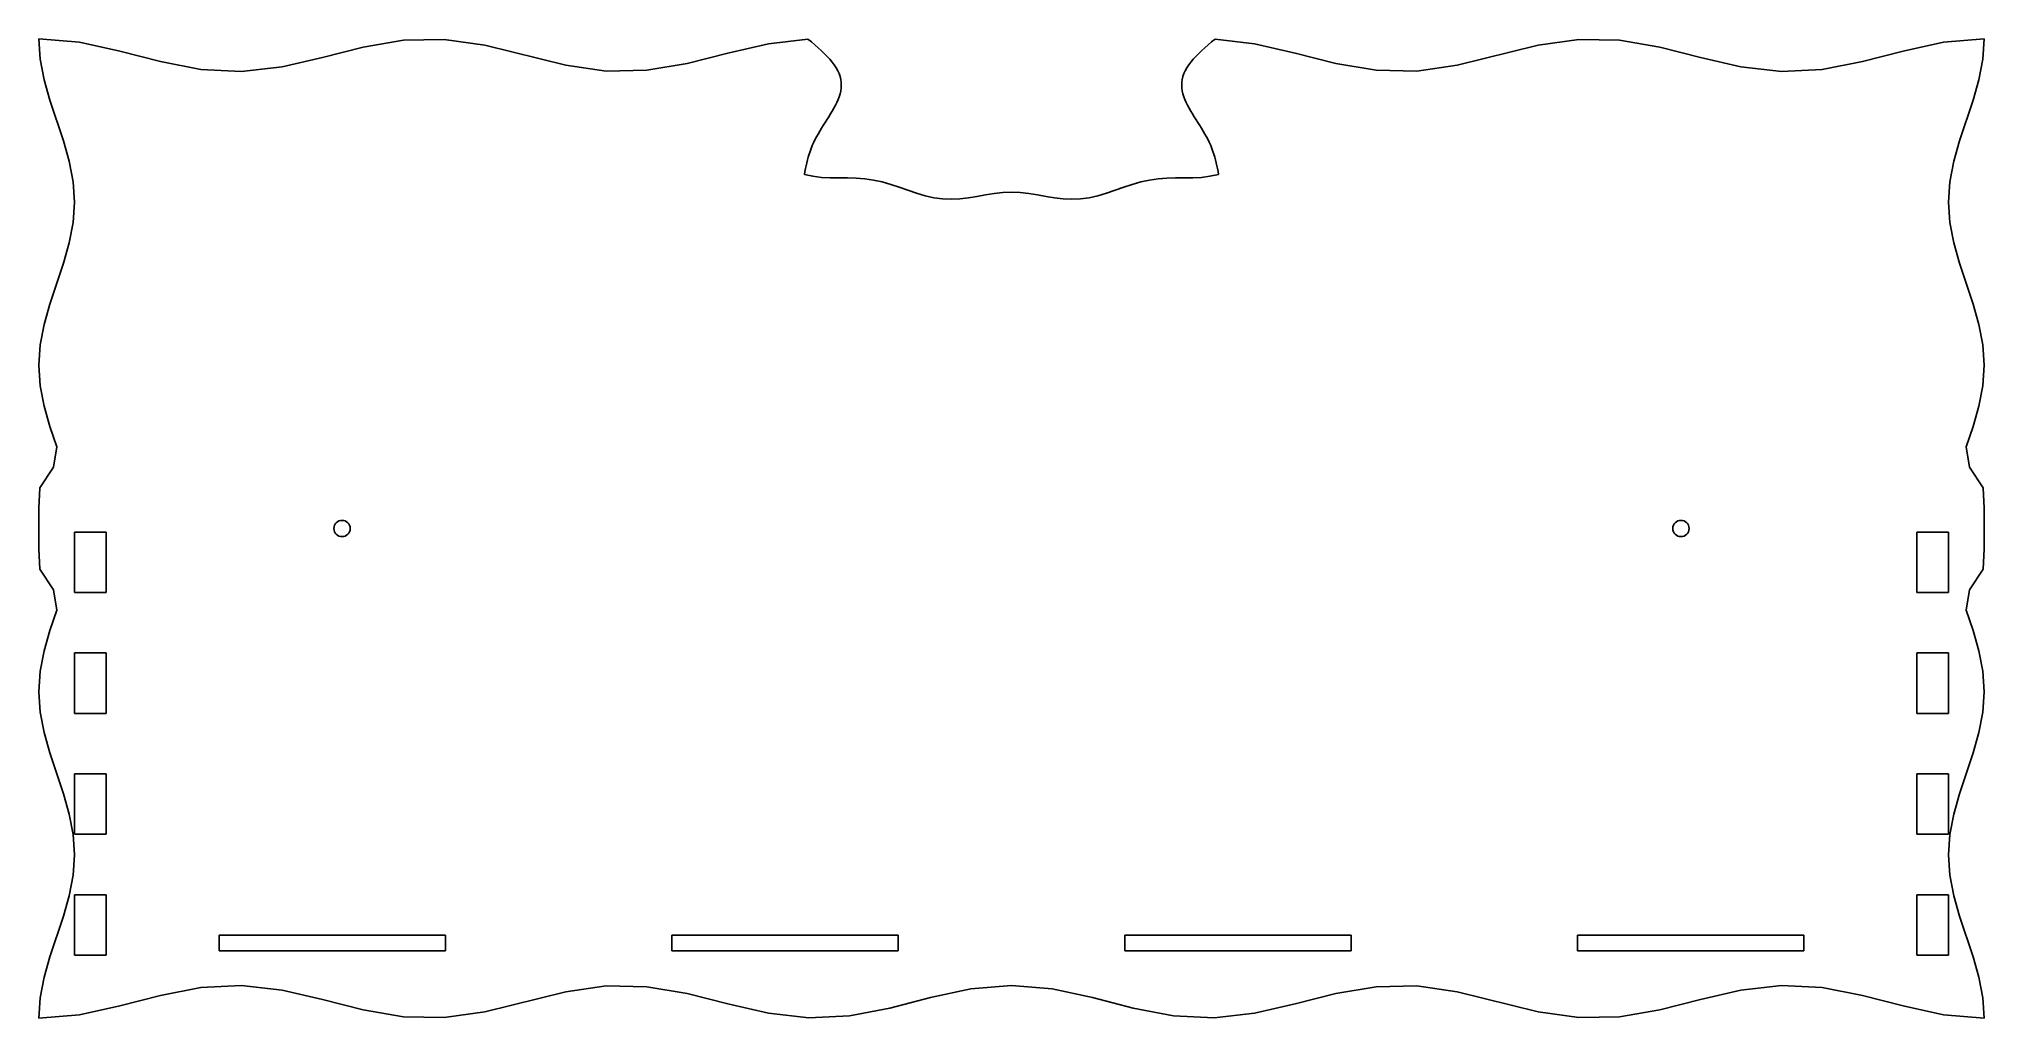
# Model space of a CAD drawing. Header units: millimetres. Extents: x 0 to 716, y 0 to 360.
import ezdxf

# ---------------------------------------------------------------- set-up
doc = ezdxf.new("R2010")
doc.units = ezdxf.units.MM
doc.layers.add('CutProfile', color=7, linetype='CONTINUOUS')

msp = doc.modelspace()

# ---------------------------------------------------------------- linework, layer by layer
at = {"layer": 'CutProfile'}
for p, q in [((0.5, 352.5), (0, 360)), ((0, 360), (14.91, 358.76)), ((14.91, 358.76), (29.82, 355.55)), ((119.27, 357), (134.18, 359.54)), ((134.18, 359.54), (149.08, 359.8)), ((149.08, 359.8), (163.99, 357.65)), ((253.44, 354.78), (268.35, 358.24)), ((268.35, 358.24), (282.93, 359.91)), ((284.18, 358.88), (282.93, 359.91)), ((285.43, 357.82), (284.18, 358.88)), ((286.65, 356.77), (285.43, 357.82)), ((430.17, 357.82), (428.95, 356.77)), ((431.42, 358.88), (430.17, 357.82)), ((432.67, 359.91), (431.42, 358.88)), ((432.67, 359.91), (447.25, 358.24)), ((447.25, 358.24), (462.16, 354.78)), ((551.61, 357.65), (566.52, 359.8)), ((566.52, 359.8), (581.42, 359.54)), ((581.42, 359.54), (596.33, 357)), ((685.78, 355.55), (700.69, 358.76)), ((700.69, 358.76), (715.6, 360)), ((715.6, 360), (715.1, 352.5)), ((1.92, 345), (0.5, 352.5)), ((29.82, 355.55), (44.73, 351.7)), ((44.73, 351.7), (59.63, 348.8)), ((89.45, 349.76), (104.36, 353.22)), ((104.36, 353.22), (119.27, 357)), ((193.81, 350.35), (163.99, 357.65)), ((223.62, 348.46), (238.53, 351)), ((238.53, 351), (253.44, 354.78)), ((287.83, 355.71), (286.65, 356.77)), ((288.94, 354.65), (287.83, 355.71)), ((289.98, 353.59), (288.94, 354.65)), ((290.94, 352.53), (289.98, 353.59)), ((291.82, 351.48), (290.94, 352.53)), ((292.61, 350.42), (291.82, 351.48)), ((423.78, 351.48), (422.99, 350.42)), ((424.66, 352.53), (423.78, 351.48)), ((425.62, 353.59), (424.66, 352.53)), ((426.66, 354.65), (425.62, 353.59)), ((427.77, 355.71), (426.66, 354.65)), ((428.95, 356.77), (427.77, 355.71)), ((462.16, 354.78), (477.07, 351)), ((477.07, 351), (491.98, 348.46)), ((551.61, 357.65), (521.79, 350.35)), ((596.33, 357), (611.24, 353.22)), ((611.24, 353.22), (626.15, 349.76)), ((655.97, 348.8), (670.88, 351.7)), ((670.88, 351.7), (685.78, 355.55)), ((715.1, 352.5), (713.68, 345)), ((4.04, 337.5), (1.92, 345)), ((59.63, 348.8), (74.54, 348.05)), ((74.54, 348.05), (89.45, 349.76)), ((193.81, 350.35), (208.72, 348.2)), ((208.72, 348.2), (223.62, 348.46)), ((293.29, 349.36), (292.61, 350.42)), ((293.87, 348.3), (293.29, 349.36)), ((294.35, 347.24), (293.87, 348.3)), ((294.72, 346.18), (294.35, 347.24)), ((294.98, 345.12), (294.72, 346.18)), ((295.13, 344.07), (294.98, 345.12)), ((295.18, 343.01), (295.13, 344.07)), ((420.47, 344.07), (420.42, 343.01)), ((420.62, 345.12), (420.47, 344.07)), ((420.88, 346.18), (420.62, 345.12)), ((421.25, 347.24), (420.88, 346.18)), ((421.73, 348.3), (421.25, 347.24)), ((422.31, 349.36), (421.73, 348.3)), ((422.99, 350.42), (422.31, 349.36)), ((491.98, 348.46), (506.88, 348.2)), ((506.88, 348.2), (521.79, 350.35)), ((626.15, 349.76), (641.06, 348.05)), ((641.06, 348.05), (655.97, 348.8)), ((713.68, 345), (711.56, 337.5)), ((4.04, 337.5), (9.06, 322.5)), ((293.03, 335.6), (293.55, 336.66)), ((293.55, 336.66), (294.02, 337.72)), ((294.02, 337.72), (294.41, 338.77)), ((294.41, 338.77), (294.74, 339.83)), ((294.74, 339.83), (294.97, 340.89)), ((294.97, 340.89), (295.12, 341.95)), ((295.12, 341.95), (295.18, 343.01)), ((420.42, 343.01), (420.48, 341.95)), ((420.48, 341.95), (420.63, 340.89)), ((420.63, 340.89), (420.86, 339.83)), ((420.86, 339.83), (421.19, 338.77)), ((421.19, 338.77), (421.58, 337.72)), ((421.58, 337.72), (422.05, 336.66)), ((422.05, 336.66), (422.57, 335.6)), ((706.54, 322.5), (711.56, 337.5)), ((288.53, 328.19), (289.2, 329.25)), ((289.2, 329.25), (289.87, 330.31)), ((289.87, 330.31), (290.55, 331.37)), ((290.55, 331.37), (291.21, 332.43)), ((291.21, 332.43), (291.85, 333.48)), ((291.85, 333.48), (292.46, 334.54)), ((292.46, 334.54), (293.03, 335.6)), ((422.57, 335.6), (423.14, 334.54)), ((423.14, 334.54), (423.75, 333.48)), ((423.75, 333.48), (424.39, 332.43)), ((424.39, 332.43), (425.05, 331.37)), ((425.05, 331.37), (425.73, 330.31)), ((425.73, 330.31), (426.4, 329.25)), ((426.4, 329.25), (427.07, 328.19)), ((11.18, 315), (9.06, 322.5)), ((284.98, 321.84), (285.49, 322.9)), ((285.49, 322.9), (286.04, 323.96)), ((286.04, 323.96), (286.62, 325.02)), ((286.62, 325.02), (287.23, 326.07)), ((287.23, 326.07), (287.87, 327.13)), ((287.87, 327.13), (288.53, 328.19)), ((427.07, 328.19), (427.73, 327.13)), ((427.73, 327.13), (428.37, 326.07)), ((428.37, 326.07), (428.98, 325.02)), ((428.98, 325.02), (429.56, 323.96)), ((429.56, 323.96), (430.11, 322.9)), ((430.11, 322.9), (430.62, 321.84)), ((706.54, 322.5), (704.42, 315)), ((12.6, 307.5), (11.18, 315)), ((282.46, 314.43), (282.72, 315.49)), ((282.72, 315.49), (283.01, 316.55)), ((283.01, 316.55), (283.33, 317.61)), ((283.33, 317.61), (283.69, 318.67)), ((283.69, 318.67), (284.08, 319.73)), ((284.08, 319.73), (284.51, 320.78)), ((284.51, 320.78), (284.98, 321.84)), ((430.62, 321.84), (431.09, 320.78)), ((431.09, 320.78), (431.52, 319.73)), ((431.52, 319.73), (431.91, 318.67)), ((431.91, 318.67), (432.27, 317.61)), ((432.27, 317.61), (432.59, 316.55)), ((432.59, 316.55), (432.88, 315.49)), ((432.88, 315.49), (433.14, 314.43)), ((704.42, 315), (703, 307.5)), ((281.6, 310.2), (281.8, 311.26)), ((284.77, 309.51), (281.6, 310.2)), ((281.8, 311.26), (282.01, 312.32)), ((282.01, 312.32), (282.23, 313.38)), ((282.23, 313.38), (282.46, 314.43)), ((287.95, 309.1), (284.77, 309.51)), ((291.12, 308.92), (287.95, 309.1)), ((294.3, 308.87), (291.12, 308.92)), ((297.48, 308.87), (294.3, 308.87)), ((300.65, 308.79), (297.48, 308.87)), ((303.82, 308.56), (300.65, 308.79)), ((307, 308.11), (303.82, 308.56)), ((310.18, 307.43), (307, 308.11)), ((408.6, 308.11), (405.43, 307.43)), ((411.77, 308.56), (408.6, 308.11)), ((414.95, 308.79), (411.77, 308.56)), ((418.12, 308.87), (414.95, 308.79)), ((421.3, 308.87), (418.12, 308.87)), ((424.48, 308.92), (421.3, 308.87)), ((427.65, 309.1), (424.48, 308.92)), ((430.82, 309.51), (427.65, 309.1)), ((434, 310.2), (430.82, 309.51)), ((433.14, 314.43), (433.37, 313.38)), ((433.37, 313.38), (433.59, 312.32)), ((433.59, 312.32), (433.8, 311.26)), ((433.8, 311.26), (434, 310.2)), ((13.1, 300), (12.6, 307.5)), ((313.35, 306.53), (310.18, 307.43)), ((316.52, 305.48), (313.35, 306.53)), ((319.7, 304.36), (316.52, 305.48)), ((322.88, 303.27), (319.7, 304.36)), ((326.05, 302.32), (322.88, 303.27)), ((329.23, 301.6), (326.05, 302.32)), ((332.4, 301.17), (329.23, 301.6)), ((335.57, 301.04), (332.4, 301.17)), ((338.75, 301.2), (335.57, 301.04)), ((341.93, 301.58), (338.75, 301.2)), ((345.1, 302.1), (341.93, 301.58)), ((348.27, 302.66), (345.1, 302.1)), ((351.45, 303.15), (348.27, 302.66)), ((354.62, 303.48), (351.45, 303.15)), ((357.8, 303.6), (354.62, 303.48)), ((360.98, 303.48), (357.8, 303.6)), ((364.15, 303.15), (360.98, 303.48)), ((367.32, 302.66), (364.15, 303.15)), ((370.5, 302.1), (367.32, 302.66)), ((373.68, 301.58), (370.5, 302.1)), ((376.85, 301.2), (373.68, 301.58)), ((380.02, 301.04), (376.85, 301.2)), ((383.2, 301.17), (380.02, 301.04)), ((386.38, 301.6), (383.2, 301.17)), ((389.55, 302.32), (386.38, 301.6)), ((392.73, 303.27), (389.55, 302.32)), ((395.9, 304.36), (392.73, 303.27)), ((399.07, 305.48), (395.9, 304.36)), ((402.25, 306.53), (399.07, 305.48)), ((405.43, 307.43), (402.25, 306.53)), ((703, 307.5), (702.5, 300)), ((12.6, 292.5), (13.1, 300)), ((702.5, 300), (703, 292.5)), ((11.18, 285), (12.6, 292.5)), ((703, 292.5), (704.42, 285)), ((9.06, 277.5), (11.18, 285)), ((704.42, 285), (706.54, 277.5)), ((9.06, 277.5), (4.04, 262.5)), ((711.56, 262.5), (706.54, 277.5)), ((1.92, 255), (4.04, 262.5)), ((711.56, 262.5), (713.68, 255)), ((0.5, 247.5), (1.92, 255)), ((713.68, 255), (715.1, 247.5)), ((0, 240), (0.5, 247.5)), ((715.1, 247.5), (715.6, 240)), ((0.5, 232.5), (0, 240)), ((715.6, 240), (715.1, 232.5)), ((1.92, 225), (0.5, 232.5)), ((715.1, 232.5), (713.68, 225)), ((4.04, 217.5), (1.92, 225)), ((713.68, 225), (711.56, 217.5)), ((6.55, 210), (4.04, 217.5)), ((711.56, 217.5), (709.05, 210)), ((5.39, 202.5), (6.55, 210)), ((709.05, 210), (710.21, 202.5)), ((0.37, 195), (5.39, 202.5)), ((710.21, 202.5), (715.23, 195)), ((0, 187.5), (0.37, 195)), ((715.23, 195), (715.6, 187.5)), ((0, 187.5), (0, 172.5)), ((715.6, 172.5), (715.6, 187.5)), ((0.37, 165), (0, 172.5)), ((13.1, 178.69), (24.7, 178.69)), ((13.1, 156.46), (13.1, 178.69)), ((24.7, 178.69), (24.7, 156.46)), ((690.9, 178.69), (702.5, 178.69)), ((690.9, 156.46), (690.9, 178.69)), ((702.5, 178.69), (702.5, 156.46)), ((715.6, 172.5), (715.23, 165)), ((5.39, 157.5), (0.37, 165)), ((715.23, 165), (710.21, 157.5)), ((6.55, 150), (5.39, 157.5)), ((710.21, 157.5), (709.05, 150)), ((24.7, 156.46), (13.1, 156.46)), ((702.5, 156.46), (690.9, 156.46)), ((4.04, 142.5), (6.55, 150)), ((709.05, 150), (711.56, 142.5)), ((1.92, 135), (4.04, 142.5)), ((711.56, 142.5), (713.68, 135)), ((0.5, 127.5), (1.92, 135)), ((13.1, 134.24), (24.7, 134.24)), ((13.1, 112.01), (13.1, 134.24)), ((24.7, 134.24), (24.7, 112.01)), ((690.9, 134.24), (702.5, 134.24)), ((690.9, 112.01), (690.9, 134.24)), ((702.5, 134.24), (702.5, 112.01)), ((713.68, 135), (715.1, 127.5)), ((0, 120), (0.5, 127.5)), ((715.1, 127.5), (715.6, 120)), ((0.5, 112.5), (0, 120)), ((715.6, 120), (715.1, 112.5)), ((1.92, 105), (0.5, 112.5)), ((24.7, 112.01), (13.1, 112.01)), ((702.5, 112.01), (690.9, 112.01)), ((715.1, 112.5), (713.68, 105)), ((4.04, 97.5), (1.92, 105)), ((713.68, 105), (711.56, 97.5)), ((4.04, 97.5), (9.06, 82.5)), ((706.54, 82.5), (711.56, 97.5)), ((13.1, 89.79), (24.7, 89.79)), ((13.1, 67.56), (13.1, 89.79)), ((24.7, 89.79), (24.7, 67.56)), ((690.9, 89.79), (702.5, 89.79)), ((690.9, 67.56), (690.9, 89.79)), ((702.5, 89.79), (702.5, 67.56)), ((11.18, 75), (9.06, 82.5)), ((706.54, 82.5), (704.42, 75)), ((12.6, 67.5), (11.18, 75)), ((704.42, 75), (703, 67.5)), ((13.1, 60), (12.6, 67.5)), ((24.7, 67.56), (13.1, 67.56)), ((702.5, 67.56), (690.9, 67.56)), ((703, 67.5), (702.5, 60)), ((12.6, 52.5), (13.1, 60)), ((702.5, 60), (703, 52.5)), ((11.18, 45), (12.6, 52.5)), ((703, 52.5), (704.42, 45)), ((9.06, 37.5), (11.18, 45)), ((13.1, 45.34), (24.7, 45.34)), ((13.1, 23.11), (13.1, 45.34)), ((24.7, 45.34), (24.7, 23.11)), ((690.9, 45.34), (702.5, 45.34)), ((690.9, 23.11), (690.9, 45.34)), ((702.5, 45.34), (702.5, 23.11)), ((704.42, 45), (706.54, 37.5)), ((9.06, 37.5), (4.04, 22.5)), ((711.56, 22.5), (706.54, 37.5)), ((66.34, 30.5), (149.61, 30.5)), ((66.34, 24.7), (66.34, 30.5)), ((149.61, 30.5), (149.61, 24.7)), ((232.89, 30.5), (316.16, 30.5)), ((232.89, 24.7), (232.89, 30.5)), ((316.16, 30.5), (316.16, 24.7)), ((399.44, 30.5), (482.71, 30.5)), ((399.44, 24.7), (399.44, 30.5)), ((482.71, 30.5), (482.71, 24.7)), ((565.99, 30.5), (649.26, 30.5)), ((565.99, 24.7), (565.99, 30.5)), ((649.26, 30.5), (649.26, 24.7)), ((1.92, 15), (4.04, 22.5)), ((24.7, 23.11), (13.1, 23.11)), ((149.61, 24.7), (66.34, 24.7)), ((316.16, 24.7), (232.89, 24.7)), ((482.71, 24.7), (399.44, 24.7)), ((649.26, 24.7), (565.99, 24.7)), ((702.5, 23.11), (690.9, 23.11)), ((711.56, 22.5), (713.68, 15)), ((0.5, 7.5), (1.92, 15)), ((713.68, 15), (715.1, 7.5)), ((0, 0), (0.5, 7.5)), ((44.73, 8.3), (29.82, 4.45)), ((59.63, 11.2), (44.73, 8.3)), ((74.54, 11.95), (59.63, 11.2)), ((89.45, 10.24), (74.54, 11.95)), ((104.36, 6.78), (89.45, 10.24)), ((163.99, 2.35), (193.81, 9.65)), ((208.72, 11.8), (193.81, 9.65)), ((223.62, 11.54), (208.72, 11.8)), ((238.53, 9), (223.62, 11.54)), ((253.44, 5.22), (238.53, 9)), ((327.98, 7.55), (313.07, 3.7)), ((342.89, 10.76), (327.98, 7.55)), ((357.8, 12), (342.89, 10.76)), ((372.71, 10.76), (357.8, 12)), ((387.62, 7.55), (372.71, 10.76)), ((402.52, 3.7), (387.62, 7.55)), ((477.07, 9), (462.16, 5.22)), ((491.98, 11.54), (477.07, 9)), ((506.88, 11.8), (491.98, 11.54)), ((521.79, 9.65), (506.88, 11.8)), ((521.79, 9.65), (551.61, 2.35)), ((626.15, 10.24), (611.24, 6.78)), ((641.06, 11.95), (626.15, 10.24)), ((655.97, 11.2), (641.06, 11.95)), ((670.88, 8.3), (655.97, 11.2)), ((685.78, 4.45), (670.88, 8.3)), ((715.1, 7.5), (715.6, 0)), ((14.91, 1.24), (0, 0)), ((29.82, 4.45), (14.91, 1.24)), ((119.27, 3), (104.36, 6.78)), ((134.18, 0.46), (119.27, 3)), ((149.08, 0.2), (134.18, 0.46)), ((163.99, 2.35), (149.08, 0.2)), ((268.35, 1.76), (253.44, 5.22)), ((283.26, 0.05), (268.35, 1.76)), ((298.17, 0.8), (283.26, 0.05)), ((313.07, 3.7), (298.17, 0.8)), ((417.43, 0.8), (402.52, 3.7)), ((432.34, 0.05), (417.43, 0.8)), ((447.25, 1.76), (432.34, 0.05)), ((462.16, 5.22), (447.25, 1.76)), ((566.52, 0.2), (551.61, 2.35)), ((581.42, 0.46), (566.52, 0.2)), ((596.33, 3), (581.42, 0.46)), ((611.24, 6.78), (596.33, 3)), ((700.69, 1.24), (685.78, 4.45)), ((715.6, 0), (700.69, 1.24))]:
    msp.add_line(p, q, dxfattribs=at)
for centre in [(111.53, 180), (604.07, 180)]:
    msp.add_circle(centre, 3, dxfattribs=at)

doc.saveas('drawing.dxf')
